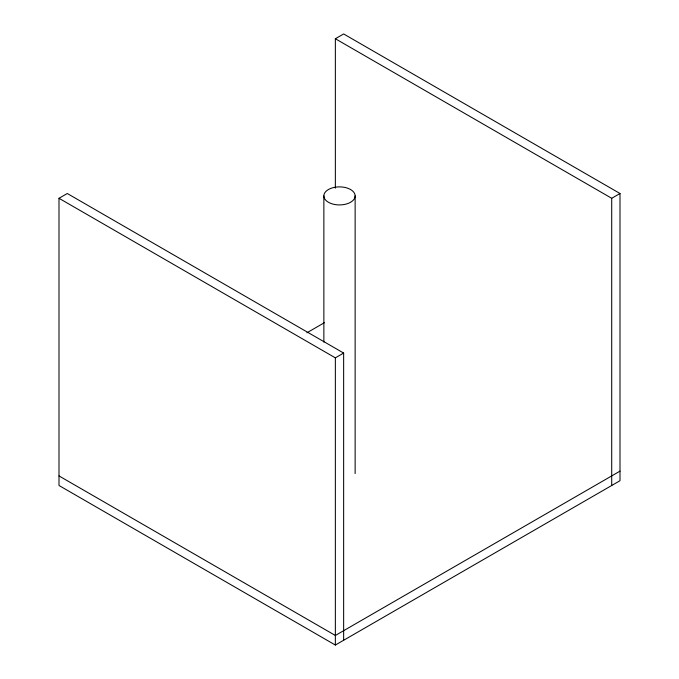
<?xml version="1.0" encoding="UTF-8"?>
<svg xmlns="http://www.w3.org/2000/svg" width="679" height="679" viewBox="0 0 679 679"><rect width="100%" height="100%" fill="white"/><g stroke="black" fill="none" stroke-linecap="round" stroke-linejoin="round"><path stroke-width="1.02" d="M335.358 188.168L335.358 38.737L343.642 33.95L620.003 193.507L620.003 480.707L335.358 645.05L58.997 485.493L58.997 198.293L67.289 193.507L343.642 353.063L343.642 640.263M306.916 332.786L324.367 322.712M58.997 198.293L335.358 357.85L343.642 353.063M335.358 38.737L611.711 198.293L620.003 193.507M620.003 471.133L335.358 635.476L58.997 475.92M611.711 198.293L611.711 485.493M355.134 195.9A15.634 9.022 0 0 1 331.683 203.717A15.634 9.022 0 0 1 331.683 188.083A15.634 9.022 0 0 1 355.134 195.9L355.134 473.56M335.358 357.85L335.358 645.05M323.866 195.9L323.866 342.148"/></g></svg>
